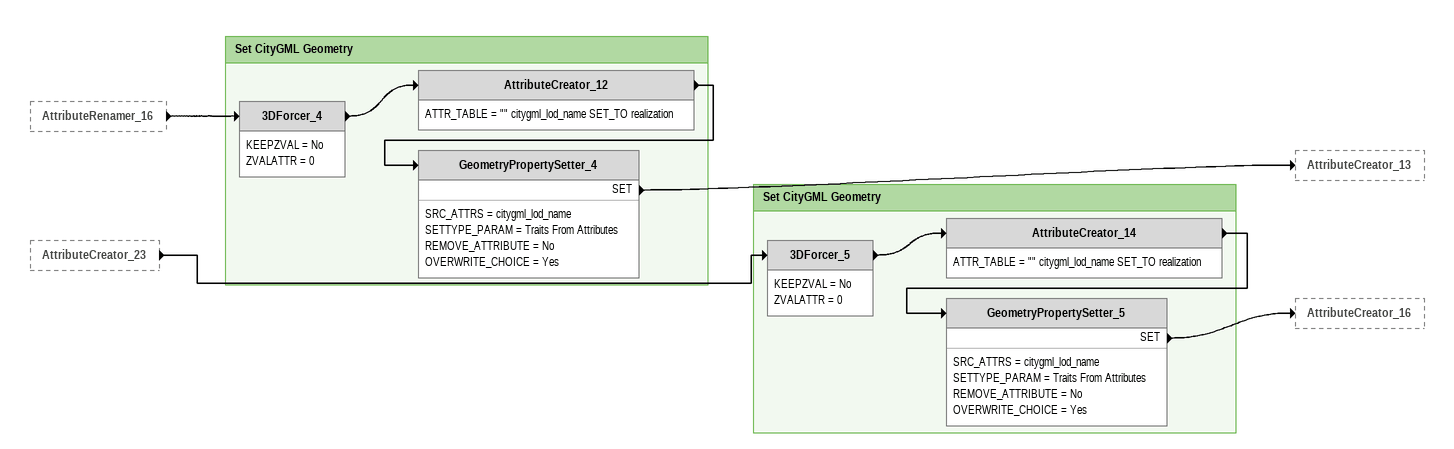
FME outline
AttributeRenamer_16 [outside]
    -> 3DForcer_4
AttributeCreator_23 [outside]
    -> 3DForcer_5

Bookmark: Set CityGML Geometry
3DForcer_4
    KEEPZVAL = No
    ZVALATTR = 0
    -> AttributeCreator_12
AttributeCreator_12
    ATTR_TABLE = "" citygml_lod_name SET_TO realization
    -> GeometryPropertySetter_4
GeometryPropertySetter_4
    SRC_ATTRS = citygml_lod_name
    SETTYPE_PARAM = Traits From Attributes
    REMOVE_ATTRIBUTE = No
    OVERWRITE_CHOICE = Yes
    SET -> AttributeCreator_13

Bookmark: Set CityGML Geometry
3DForcer_5
    KEEPZVAL = No
    ZVALATTR = 0
    -> AttributeCreator_14
AttributeCreator_14
    ATTR_TABLE = "" citygml_lod_name SET_TO realization
    -> GeometryPropertySetter_5
GeometryPropertySetter_5
    SRC_ATTRS = citygml_lod_name
    SETTYPE_PARAM = Traits From Attributes
    REMOVE_ATTRIBUTE = No
    OVERWRITE_CHOICE = Yes
    SET -> AttributeCreator_16
